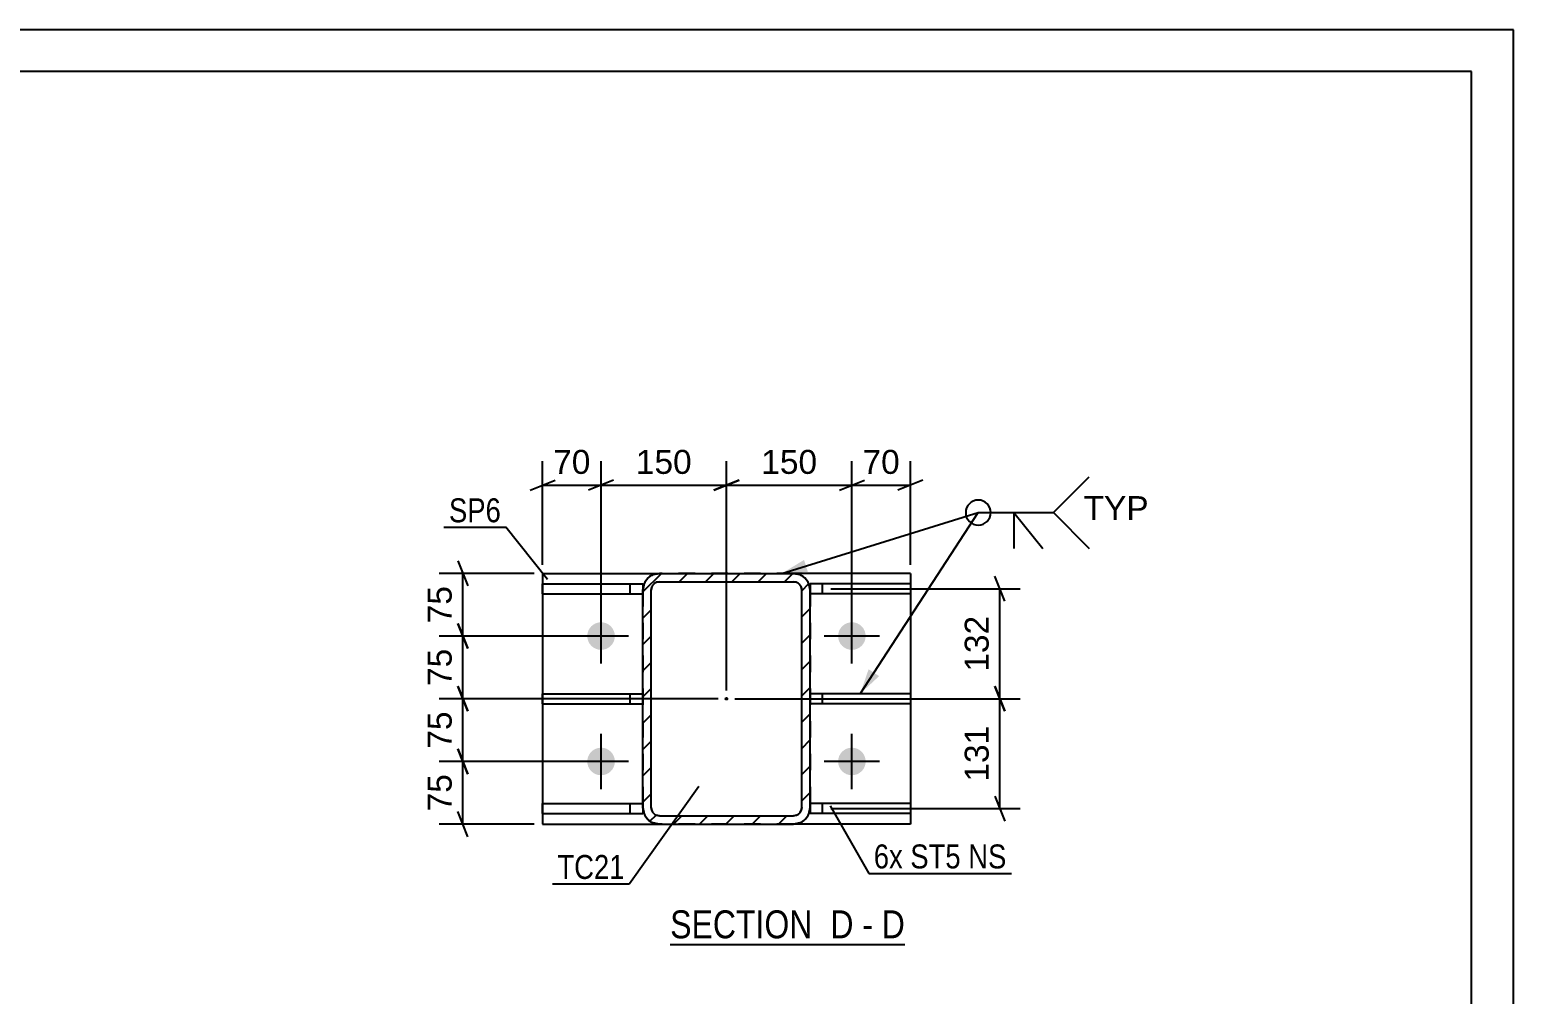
# Model space of a CAD drawing. Header units: millimetres. Extents: x -130 to 464, y -169 to 251.
# Drawn here: x 286.4 to 463.8, y 135.5 to 250.9 of the extents above; entities that cross this region are included whole.
import ezdxf

# ---------------------------------------------------------------- set-up
doc = ezdxf.new("R2010")
doc.units = ezdxf.units.MM
doc.linetypes.add('DXK_LINE_DOT2', pattern=[3.9198, 1.9599, -1.9599])
doc.linetypes.add('DXK_LINE_DOT3', pattern=[5.9187, 2.979, -0.9799, 0.9799, -0.9799])
doc.styles.add('Arial', font='ARIAL.TTF', dxfattribs={"height": 0.2})
doc.styles.add('Arial Narrow', font='ARIALN.TTF', dxfattribs={"height": 0.2})

# ---------------------------------------------------------------- blocks, each defined once
blk = doc.blocks.new('Unknown-284859513-1134')
at = {"color": 5, "linetype": 'Continuous'}
for p, q in [((463.84, 250.9), (-130.16, 250.9)), ((463.84, -169.1), (463.84, 250.9)), ((458.84, 245.9), (-125.16, 245.9)), ((458.84, -164.1), (458.84, 245.9))]:
    blk.add_line(p, q, dxfattribs=at)
blk = doc.blocks.new('Unknown-284859513-16 - 1249')
at = {"color": 6, "linetype": 'Continuous'}
blk.add_line((362.99, 141.47), (391.06, 141.47), dxfattribs=at)
at = {"color": 0, "linetype": 'Continuous'}
for points in [[(381.1, 142.22), (381.1, 145.72), (362.99, 145.72), (362.99, 142.22)], [(384.92, 142.22), (384.92, 145.72), (382.15, 145.72), (382.15, 142.22)], [(387.24, 142.22), (387.24, 145.72), (385.97, 145.72), (385.97, 142.22)], [(391.06, 142.22), (391.06, 145.72), (388.29, 145.72), (388.29, 142.22)]]:
    blk.add_wipeout(points, dxfattribs=at)
at = {"color": 7, "linetype": 'Continuous', "style": 'Arial Narrow'}
for s, p in [('SECTION ', (362.99, 142.22)), ('D', (382.15, 142.22)), ('D', (388.29, 142.22)), ('-', (385.97, 142.22))]:
    blk.add_text(s, height=3.34, dxfattribs=at).set_placement(p)
blk = doc.blocks.new('Part-284859513-1333 - 1249')
at = {"color": 2, "linetype": 'Continuous'}
for p, q in [((347.72, 157.13), (347.72, 158.33)), ((347.72, 158.33), (359.72, 158.33)), ((347.72, 157.13), (359.72, 157.13)), ((359.72, 157.87), (359.72, 157.13))]:
    blk.add_line(p, q, dxfattribs=at)
at = {"color": 7, "linetype": 'DXK_LINE_DOT2'}
for p, q in [((358.22, 157.13), (358.22, 158.33)), ((359.72, 158.33), (359.72, 157.87))]:
    blk.add_line(p, q, dxfattribs=at)
blk = doc.blocks.new('Part-284859513-1348 - 1249')
at = {"color": 2, "linetype": 'Continuous'}
for p, q in [((391.72, 158.33), (379.72, 158.33)), ((391.72, 158.33), (391.72, 157.13)), ((379.72, 157.87), (379.72, 157.13)), ((391.72, 157.13), (379.72, 157.13))]:
    blk.add_line(p, q, dxfattribs=at)
at = {"color": 7, "linetype": 'DXK_LINE_DOT2'}
for p, q in [((379.72, 158.33), (379.72, 157.87)), ((381.22, 157.13), (381.22, 158.33))]:
    blk.add_line(p, q, dxfattribs=at)
blk = doc.blocks.new('Part-284859513-1267 - 1249')
at = {"linetype": 'Continuous'}
h = blk.add_hatch(dxfattribs=at)
h.set_pattern_fill('', scale=0.7, style=0, pattern_type=0)
h.set_pattern_definition([(45, (379.5633, 184.6402), (-1.57154, 1.57154), [])])
h.paths.add_polyline_path([(379.72, 183.87), (379.56, 184.64), (379.13, 185.29), (378.48, 185.72), (377.72, 185.87), (361.72, 185.87), (360.95, 185.72), (360.3, 185.29), (359.87, 184.64), (359.72, 183.87), (359.72, 157.87), (359.87, 157.11), (360.3, 156.46), (360.95, 156.03), (361.72, 155.87), (377.72, 155.87), (378.48, 156.03), (379.13, 156.46), (379.56, 157.11), (379.72, 157.87)])
h.paths.add_polyline_path([(378.64, 157.49), (378.42, 157.17), (378.1, 156.95), (377.72, 156.87), (361.72, 156.87), (361.33, 156.95), (361.01, 157.17), (360.79, 157.49), (360.72, 157.87), (360.72, 183.87), (360.79, 184.26), (361.01, 184.58), (361.33, 184.8), (361.72, 184.87), (377.72, 184.87), (378.1, 184.8), (378.42, 184.58), (378.64, 184.26), (378.72, 183.87), (378.72, 157.87)])
blk.add_hatch(color=246, dxfattribs=at).paths.add_polyline_path([(369.72, 170.77, -1), (369.72, 170.97, -1)])
at = {"color": 7, "linetype": 'DXK_LINE_DOT2'}
for p, q in [((359.72, 183.87), (359.87, 184.64)), ((360.95, 185.72), (361.72, 185.87)), ((361.72, 184.87), (361.33, 184.8)), ((361.72, 185.87), (377.72, 185.87)), ((361.72, 184.87), (377.72, 184.87)), ((377.72, 185.87), (378.48, 185.72)), ((378.1, 184.8), (377.72, 184.87)), ((379.56, 184.64), (379.72, 183.87)), ((359.72, 183.87), (359.72, 157.87)), ((360.79, 184.26), (360.72, 183.87)), ((360.72, 157.87), (360.72, 183.87)), ((378.72, 183.87), (378.64, 184.26)), ((378.72, 157.87), (378.72, 183.87)), ((379.72, 183.87), (379.72, 157.87)), ((359.87, 157.11), (359.72, 157.87)), ((360.72, 157.87), (360.79, 157.49)), ((361.33, 156.95), (361.72, 156.87)), ((361.72, 156.87), (377.72, 156.87)), ((377.72, 156.87), (378.1, 156.95)), ((378.64, 157.49), (378.72, 157.87)), ((379.72, 157.87), (379.56, 157.11)), ((361.72, 155.87), (360.95, 156.03)), ((361.72, 155.87), (377.72, 155.87)), ((378.48, 156.03), (377.72, 155.87))]:
    blk.add_line(p, q, dxfattribs=at)
at = {"color": 2, "linetype": 'Continuous'}
for p, q in [((359.87, 184.64), (359.72, 183.87)), ((361.72, 185.87), (360.95, 185.72)), ((361.33, 184.8), (361.72, 184.87)), ((361.72, 185.87), (377.72, 185.87)), ((361.72, 184.87), (377.72, 184.87)), ((378.48, 185.72), (377.72, 185.87)), ((377.72, 184.87), (378.1, 184.8)), ((379.72, 183.87), (379.56, 184.64)), ((359.72, 157.87), (359.72, 183.87)), ((360.72, 183.87), (360.79, 184.26)), ((360.72, 157.87), (360.72, 183.87)), ((378.64, 184.26), (378.72, 183.87)), ((378.72, 157.87), (378.72, 183.87)), ((379.72, 157.87), (379.72, 183.87)), ((359.72, 157.87), (359.87, 157.11)), ((360.79, 157.49), (360.72, 157.87)), ((361.72, 156.87), (361.33, 156.95)), ((361.72, 156.87), (377.72, 156.87)), ((378.1, 156.95), (377.72, 156.87)), ((378.72, 157.87), (378.64, 157.49)), ((379.56, 157.11), (379.72, 157.87)), ((360.95, 156.03), (361.72, 155.87)), ((361.72, 155.87), (377.72, 155.87)), ((377.72, 155.87), (378.48, 156.03))]:
    blk.add_line(p, q, dxfattribs=at)
at = {"color": 7, "linetype": 'DXK_LINE_DOT3'}
blk.add_line((369.72, 170.87), (369.72, 170.87), dxfattribs=at)
at = {"color": 246, "linetype": 'DXK_LINE_DOT2'}
blk.add_line((369.72, 170.87), (369.72, 170.87), dxfattribs=at)
at = {"color": 246, "linetype": 'Continuous'}
blk.add_circle((369.72, 170.87), 0.1, dxfattribs=at)
at = {"color": 7, "linetype": 'DXK_LINE_DOT2'}
for centre, radius, start, end in [((361.72, 183.87), 2, 112.5, 157.5), ((361.72, 183.87), 1, 112.5, 157.5), ((377.72, 183.87), 1, 22.5, 67.5), ((377.72, 183.87), 2, 22.5, 67.5), ((361.72, 157.87), 2, 202.5, 247.5), ((361.72, 157.87), 1, 202.5, 247.5), ((377.72, 157.87), 1, 292.5, 337.5), ((377.72, 157.87), 2, 292.5, 337.5)]:
    blk.add_arc(centre, radius, start, end, dxfattribs=at)
at = {"color": 2, "linetype": 'Continuous'}
for centre, radius, start, end in [((361.72, 183.87), 2, 112.5, 157.5), ((361.72, 183.87), 1, 112.5, 157.5), ((377.72, 183.87), 1, 22.5, 67.5), ((377.72, 183.87), 2, 22.5, 67.5), ((361.72, 157.87), 2, 202.5, 247.5), ((361.72, 157.87), 1, 202.5, 247.5), ((377.72, 157.87), 1, 292.5, 337.5), ((377.72, 157.87), 2, 292.5, 337.5)]:
    blk.add_arc(centre, radius, start, end, dxfattribs=at)
blk = doc.blocks.new('Part-284859513-1343 - 1249')
at = {"color": 2, "linetype": 'Continuous'}
for p, q in [((347.72, 170.28), (347.72, 171.48)), ((347.72, 171.48), (359.72, 171.48)), ((347.72, 170.28), (359.72, 170.28))]:
    blk.add_line(p, q, dxfattribs=at)
at = {"color": 7, "linetype": 'DXK_LINE_DOT2'}
for p, q in [((358.22, 170.28), (358.22, 171.48)), ((359.72, 171.48), (359.72, 170.28))]:
    blk.add_line(p, q, dxfattribs=at)
blk = doc.blocks.new('Bolt-284859513-1272 - 1249')
at = {"linetype": 'Continuous'}
for points in [[(353.07, 178.37, -1), (356.37, 178.37, -1)], [(383.07, 178.37, -1), (386.37, 178.37, -1)], [(353.07, 163.37, -1), (356.37, 163.37, -1)], [(383.07, 163.37, -1), (386.37, 163.37, -1)]]:
    blk.add_hatch(color=1, dxfattribs=at).paths.add_polyline_path(points)
at = {"color": 1, "linetype": 'Continuous'}
for p, q in [((354.72, 175.07), (354.72, 181.67)), ((384.72, 175.07), (384.72, 181.67)), ((358.02, 178.37), (351.42, 178.37)), ((388.02, 178.37), (381.42, 178.37)), ((354.72, 160.07), (354.72, 166.67)), ((384.72, 160.07), (384.72, 166.67)), ((358.02, 163.37), (351.42, 163.37)), ((388.02, 163.37), (381.42, 163.37))]:
    blk.add_line(p, q, dxfattribs=at)
blk = doc.blocks.new('Part-284859513-1338 - 1249')
at = {"color": 2, "linetype": 'Continuous'}
for p, q in [((347.72, 183.43), (347.72, 184.63)), ((347.72, 184.63), (359.72, 184.63)), ((359.72, 184.63), (359.72, 183.87)), ((347.72, 183.43), (359.72, 183.43))]:
    blk.add_line(p, q, dxfattribs=at)
at = {"color": 7, "linetype": 'DXK_LINE_DOT2'}
for p, q in [((358.22, 183.43), (358.22, 184.63)), ((359.72, 183.87), (359.72, 183.43))]:
    blk.add_line(p, q, dxfattribs=at)
blk = doc.blocks.new('Part-284859513-1353 - 1249')
at = {"color": 2, "linetype": 'Continuous'}
for p, q in [((391.72, 184.63), (379.72, 184.63)), ((379.72, 184.63), (379.72, 183.87)), ((391.72, 184.63), (391.72, 183.43)), ((391.72, 183.43), (379.72, 183.43))]:
    blk.add_line(p, q, dxfattribs=at)
at = {"color": 7, "linetype": 'DXK_LINE_DOT2'}
for p, q in [((381.22, 183.43), (381.22, 184.63)), ((379.72, 183.43), (379.72, 183.87))]:
    blk.add_line(p, q, dxfattribs=at)
blk = doc.blocks.new('Part-284859513-1358 - 1249')
at = {"color": 2, "linetype": 'Continuous'}
for p, q in [((391.72, 171.48), (379.72, 171.48)), ((391.72, 171.48), (391.72, 170.28)), ((391.72, 170.28), (379.72, 170.28))]:
    blk.add_line(p, q, dxfattribs=at)
at = {"color": 7, "linetype": 'DXK_LINE_DOT2'}
for p, q in [((379.72, 171.48), (379.72, 170.28)), ((381.22, 170.28), (381.22, 171.48))]:
    blk.add_line(p, q, dxfattribs=at)
blk = doc.blocks.new('Part-284859513-1376 - 1249')
at = {"color": 2, "linetype": 'Continuous'}
for p, q in [((347.72, 185.87), (347.72, 155.87)), ((347.72, 185.87), (361.72, 185.87)), ((391.72, 185.87), (377.72, 185.87)), ((391.72, 185.87), (391.72, 155.87)), ((347.72, 155.87), (361.72, 155.87)), ((391.72, 155.87), (377.72, 155.87))]:
    blk.add_line(p, q, dxfattribs=at)
at = {"color": 7, "linetype": 'DXK_LINE_DOT2'}
for p, q in [((377.72, 185.87), (361.72, 185.87)), ((377.72, 155.87), (361.72, 155.87))]:
    blk.add_line(p, q, dxfattribs=at)
blk = doc.blocks.new('StraightDimension-284859513-1476 - 1249')
at = {"color": 7, "linetype": 'Continuous'}
for p, q in [((353.72, 163.37), (335.35, 163.37)), ((337.6, 164.87), (338.8, 161.87)), ((338.2, 155.87), (338.2, 163.37)), ((338.8, 154.37), (337.6, 157.37)), ((346.72, 155.87), (335.35, 155.87))]:
    blk.add_line(p, q, dxfattribs=at)
at = {"color": 0}
blk.add_wipeout([(337.45, 162.45), (333.25, 162.45), (333.25, 156.8), (337.45, 156.8)], dxfattribs=at)
at = {"color": 3, "style": 'Arial'}
blk.add_text('75', height=2.865, rotation=90.0002, dxfattribs=at).set_placement((336.85, 157.4))
blk = doc.blocks.new('StraightDimension-284859513-1466 - 1249')
at = {"color": 7, "linetype": 'Continuous'}
for p, q in [((337.6, 187.37), (338.8, 184.37)), ((346.72, 185.87), (335.35, 185.87)), ((338.2, 178.37), (338.2, 185.87)), ((338.8, 176.87), (337.6, 179.87)), ((353.72, 178.37), (335.35, 178.37))]:
    blk.add_line(p, q, dxfattribs=at)
at = {"color": 0}
blk.add_wipeout([(337.45, 184.95), (333.25, 184.95), (333.25, 179.3), (337.45, 179.3)], dxfattribs=at)
at = {"color": 3, "style": 'Arial'}
blk.add_text('75', height=2.865, rotation=90.0002, dxfattribs=at).set_placement((336.85, 179.9))
blk = doc.blocks.new('StraightDimension-284859513-1486 - 1249')
at = {"color": 7, "linetype": 'Continuous'}
for p, q in [((337.6, 172.37), (338.8, 169.37)), ((368.72, 170.87), (335.35, 170.87)), ((338.2, 163.37), (338.2, 170.87)), ((353.72, 163.37), (335.35, 163.37)), ((338.8, 161.87), (337.6, 164.87))]:
    blk.add_line(p, q, dxfattribs=at)
at = {"color": 0}
blk.add_wipeout([(337.45, 169.95), (333.25, 169.95), (333.25, 164.3), (337.45, 164.3)], dxfattribs=at)
at = {"color": 3, "style": 'Arial'}
blk.add_text('75', height=2.865, rotation=90.0002, dxfattribs=at).set_placement((336.85, 164.9))
blk = doc.blocks.new('StraightDimension-284859513-1436 - 1249')
at = {"color": 7, "linetype": 'Continuous'}
for p, q in [((347.72, 186.87), (347.72, 199.27)), ((354.72, 179.37), (354.72, 199.27)), ((346.22, 195.82), (349.22, 197.02)), ((356.22, 197.02), (353.22, 195.82)), ((347.72, 196.42), (354.72, 196.42))]:
    blk.add_line(p, q, dxfattribs=at)
at = {"color": 0}
blk.add_wipeout([(354.04, 197.17), (354.04, 201.37), (348.39, 201.37), (348.39, 197.17)], dxfattribs=at)
at = {"color": 3, "style": 'Arial'}
blk.add_text('70', height=2.865, dxfattribs=at).set_placement((348.99, 197.77))
blk = doc.blocks.new('StraightDimension-284859513-1398 - 1249')
at = {"color": 7, "linetype": 'Continuous'}
for p, q in [((384.72, 179.37), (384.72, 199.27)), ((391.72, 186.87), (391.72, 199.27)), ((383.22, 195.82), (386.22, 197.02)), ((393.22, 197.02), (390.22, 195.82)), ((384.72, 196.42), (391.72, 196.42))]:
    blk.add_line(p, q, dxfattribs=at)
at = {"color": 0}
blk.add_wipeout([(391.04, 197.17), (391.04, 201.37), (385.39, 201.37), (385.39, 197.17)], dxfattribs=at)
at = {"color": 3, "style": 'Arial'}
blk.add_text('70', height=2.865, dxfattribs=at).set_placement((385.99, 197.77))
blk = doc.blocks.new('StraightDimension-284859513-1414 - 1249')
at = {"color": 7, "linetype": 'Continuous'}
for p, q in [((369.72, 171.87), (369.72, 199.27)), ((384.72, 179.37), (384.72, 199.27)), ((371.22, 197.02), (368.22, 195.82)), ((383.22, 195.82), (386.22, 197.02)), ((369.72, 196.42), (384.72, 196.42))]:
    blk.add_line(p, q, dxfattribs=at)
at = {"color": 0}
blk.add_wipeout([(381.15, 197.17), (381.15, 201.37), (373.28, 201.37), (373.28, 197.17)], dxfattribs=at)
at = {"color": 3, "style": 'Arial'}
blk.add_text('150', height=2.865, dxfattribs=at).set_placement((373.88, 197.77))
blk = doc.blocks.new('StraightDimension-284859513-1425 - 1249')
at = {"color": 7, "linetype": 'Continuous'}
for p, q in [((354.72, 179.37), (354.72, 199.27)), ((369.72, 171.87), (369.72, 199.27)), ((356.22, 197.02), (353.22, 195.82)), ((368.22, 195.82), (371.22, 197.02)), ((354.72, 196.42), (369.72, 196.42))]:
    blk.add_line(p, q, dxfattribs=at)
at = {"color": 0}
blk.add_wipeout([(366.15, 197.17), (366.15, 201.37), (358.28, 201.37), (358.28, 197.17)], dxfattribs=at)
at = {"color": 3, "style": 'Arial'}
blk.add_text('150', height=2.865, dxfattribs=at).set_placement((358.88, 197.77))
blk = doc.blocks.new('StraightDimension-284859513-1447 - 1249')
at = {"color": 7, "linetype": 'Continuous'}
for p, q in [((403.03, 182.53), (401.83, 185.53)), ((382.22, 184.03), (404.83, 184.03)), ((402.43, 170.87), (402.43, 184.03)), ((401.83, 172.37), (403.03, 169.37)), ((370.72, 170.87), (404.83, 170.87))]:
    blk.add_line(p, q, dxfattribs=at)
at = {"color": 0}
blk.add_wipeout([(401.68, 181.39), (397.48, 181.39), (397.48, 173.51), (401.68, 173.51)], dxfattribs=at)
at = {"color": 3, "style": 'Arial'}
blk.add_text('132', height=2.865, rotation=90.0002, dxfattribs=at).set_placement((401.08, 174.11))
blk = doc.blocks.new('StraightDimension-284859513-1458 - 1249')
at = {"color": 7, "linetype": 'Continuous'}
for p, q in [((403.03, 169.37), (401.83, 172.37)), ((370.72, 170.87), (404.83, 170.87)), ((402.43, 157.73), (402.43, 170.87)), ((401.83, 159.23), (403.03, 156.23)), ((382.22, 157.73), (404.83, 157.73))]:
    blk.add_line(p, q, dxfattribs=at)
at = {"color": 0}
blk.add_wipeout([(401.68, 168.24), (397.48, 168.24), (397.48, 160.36), (401.68, 160.36)], dxfattribs=at)
at = {"color": 3, "style": 'Arial'}
blk.add_text('131', height=2.865, rotation=90.0002, dxfattribs=at).set_placement((401.08, 160.96))
blk = doc.blocks.new('StraightDimension-284859513-1497 - 1249')
at = {"color": 7, "linetype": 'Continuous'}
for p, q in [((337.6, 179.87), (338.8, 176.87)), ((353.72, 178.37), (335.35, 178.37)), ((338.2, 170.87), (338.2, 178.37)), ((338.8, 169.37), (337.6, 172.37)), ((368.72, 170.87), (335.35, 170.87))]:
    blk.add_line(p, q, dxfattribs=at)
at = {"color": 0}
blk.add_wipeout([(337.45, 177.45), (333.25, 177.45), (333.25, 171.8), (337.45, 171.8)], dxfattribs=at)
at = {"color": 3, "style": 'Arial'}
blk.add_text('75', height=2.865, rotation=90.0002, dxfattribs=at).set_placement((336.85, 172.4))
blk = doc.blocks.new('Mark-284859513-1262 - 1249')
at = {"color": 0}
blk.add_wipeout([(357.53, 149.32), (357.53, 152.32), (349.5, 152.32), (349.5, 149.32)], dxfattribs=at)
blk.add_wipeout([(357.53, 149.32), (357.53, 152.32), (349.5, 152.32), (349.5, 149.32)], dxfattribs=at)
at = {"color": 30, "linetype": 'Continuous'}
for p in [(366.43, 160.38), (348.9, 148.72)]:
    blk.add_line(p, (358.13, 148.72), dxfattribs=at)
at = {"color": 3, "style": 'Arial Narrow'}
blk.add_text('TC21', height=2.863, dxfattribs=at).set_placement((349.5, 149.32))
blk = doc.blocks.new('WeldMark-284859513-6702 - 1249')
at = {"linetype": 'Continuous'}
for points in [[(379.45, 186.05), (376.36, 185.87), (379, 187.48)], [(387.98, 173.58), (385.72, 171.48), (386.72, 174.4)]]:
    blk.add_hatch(color=30, dxfattribs=at).paths.add_polyline_path(points)
at = {"color": 30, "linetype": 'Continuous'}
for p, q in [((376.36, 185.87), (399.83, 193.14)), ((385.72, 171.48), (399.83, 193.14)), ((399.83, 193.14), (408.83, 193.14))]:
    blk.add_line(p, q, dxfattribs=at)
at = {"color": 3, "linetype": 'Continuous'}
for q in [(407.54, 188.85), (404.11, 188.85)]:
    blk.add_line((404.11, 193.14), q, dxfattribs=at)
for start, end in [(90, 270), (270, 90)]:
    blk.add_arc((399.83, 193.14), 1.5, start, end, dxfattribs=at)
at = {"color": 0, "linetype": 'Continuous'}
blk.add_wipeout([(420.2, 192.24), (420.2, 195.24), (412.43, 195.24), (412.43, 192.24)], dxfattribs=at)
blk.add_wipeout([(420.2, 192.24), (420.2, 195.24), (412.43, 195.24), (412.43, 192.24)], dxfattribs=at)
at = {"color": 3, "linetype": 'Continuous'}
for q in [(413.11, 197.42), (413.11, 188.85)]:
    blk.add_line((408.83, 193.14), q, dxfattribs=at)
at = {"color": 3, "linetype": 'Continuous', "style": 'Arial'}
blk.add_text('TYP', height=2.865, dxfattribs=at).set_placement((412.43, 192.24))
blk = doc.blocks.new('MarkSet-284859513-1530 - 1249')
at = {"color": 0}
for points in [[(390.81, 150.58), (390.81, 153.58), (387.34, 153.58), (387.34, 150.58)], [(397.74, 150.58), (397.74, 153.58), (391.71, 153.58), (391.71, 150.58)], [(403.21, 150.58), (403.21, 153.58), (398.64, 153.58), (398.64, 150.58)]]:
    blk.add_wipeout(points, dxfattribs=at)
for points in [[(390.81, 150.58), (390.81, 153.58), (387.34, 153.58), (387.34, 150.58)], [(397.74, 150.58), (397.74, 153.58), (391.71, 153.58), (391.71, 150.58)], [(403.21, 150.58), (403.21, 153.58), (398.64, 153.58), (398.64, 150.58)]]:
    blk.add_wipeout(points, dxfattribs=at)
at = {"color": 30, "linetype": 'Continuous'}
for p, q in [((382.14, 158.06), (386.74, 149.98)), ((386.74, 149.98), (403.81, 149.98))]:
    blk.add_line(p, q, dxfattribs=at)
at = {"color": 3, "style": 'Arial Narrow'}
for s, p in [('6x', (387.34, 150.58)), ('ST5', (391.71, 150.58)), ('NS', (398.64, 150.58))]:
    blk.add_text(s, height=2.863, dxfattribs=at).set_placement(p)
blk = doc.blocks.new('Mark-284859513-1372 - 1249')
at = {"color": 0}
blk.add_wipeout([(342.74, 191.98), (342.74, 194.98), (336.53, 194.98), (336.53, 191.98)], dxfattribs=at)
blk.add_wipeout([(342.74, 191.98), (342.74, 194.98), (336.53, 194.98), (336.53, 191.98)], dxfattribs=at)
at = {"color": 30, "linetype": 'Continuous'}
for p in [(335.93, 191.38), (348.3, 185.13)]:
    blk.add_line(p, (343.34, 191.38), dxfattribs=at)
at = {"color": 3, "style": 'Arial Narrow'}
blk.add_text('SP6', height=2.863, dxfattribs=at).set_placement((336.53, 191.98))

msp = doc.modelspace()

# ---------------------------------------------------------------- block references
for name in ['Unknown-284859513-1134', 'Part-284859513-1376 - 1249', 'Part-284859513-1338 - 1249', 'Part-284859513-1267 - 1249', 'Part-284859513-1353 - 1249', 'Bolt-284859513-1272 - 1249', 'Part-284859513-1343 - 1249', 'Part-284859513-1358 - 1249', 'Part-284859513-1333 - 1249', 'Part-284859513-1348 - 1249']:
    msp.add_blockref(name, (0, 0))

# ---------------------------------------------------------------- next in the draw order: block references
for name in ['StraightDimension-284859513-1398 - 1249', 'StraightDimension-284859513-1466 - 1249', 'StraightDimension-284859513-1476 - 1249', 'Unknown-284859513-16 - 1249']:
    msp.add_blockref(name, (0, 0))

# ---------------------------------------------------------------- next in the draw order: block references
for name in ['StraightDimension-284859513-1436 - 1249', 'StraightDimension-284859513-1486 - 1249', 'Mark-284859513-1262 - 1249']:
    msp.add_blockref(name, (0, 0))

# ---------------------------------------------------------------- next in the draw order: block references
for name in ['StraightDimension-284859513-1414 - 1249', 'Mark-284859513-1372 - 1249']:
    msp.add_blockref(name, (0, 0))

# ---------------------------------------------------------------- next in the draw order: block references
msp.add_blockref('StraightDimension-284859513-1425 - 1249', (0, 0))

# ---------------------------------------------------------------- next in the draw order: block references
for name in ['StraightDimension-284859513-1447 - 1249', 'StraightDimension-284859513-1497 - 1249']:
    msp.add_blockref(name, (0, 0))

# ---------------------------------------------------------------- next in the draw order: block references
msp.add_blockref('StraightDimension-284859513-1458 - 1249', (0, 0))

# ---------------------------------------------------------------- next in the draw order: block references
for name in ['WeldMark-284859513-6702 - 1249', 'MarkSet-284859513-1530 - 1249']:
    msp.add_blockref(name, (0, 0))

doc.saveas('drawing.dxf')
